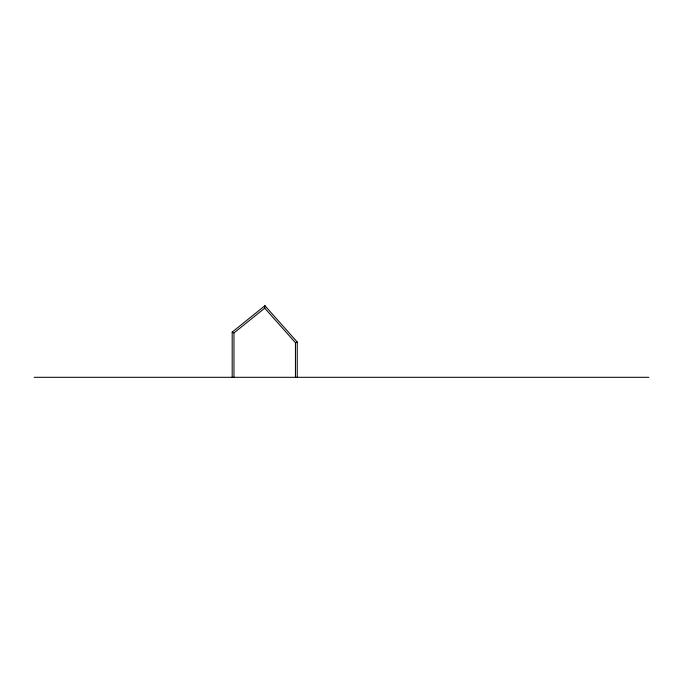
<?xml version="1.0" encoding="UTF-8"?>
<svg xmlns="http://www.w3.org/2000/svg" width="683" height="683" viewBox="0 0 683 683"><rect width="100%" height="100%" fill="white"/><g stroke="black" fill="none" stroke-linecap="round" stroke-linejoin="round"><path stroke-width="1.02" d="M295.449 377.306L295.449 342.729L264.714 308.153L264.919 305.694L232.186 332.092L232.186 377.306M233.979 377.306L233.979 332.954L264.714 308.153M295.449 342.729L295.901 342.559M296.789 342.226L297.242 342.055L297.242 377.306M34.15 377.306L648.85 377.306M232.186 332.092L232.638 332.305M233.535 332.741L233.979 332.954M264.919 305.694L297.242 342.055"/></g></svg>
